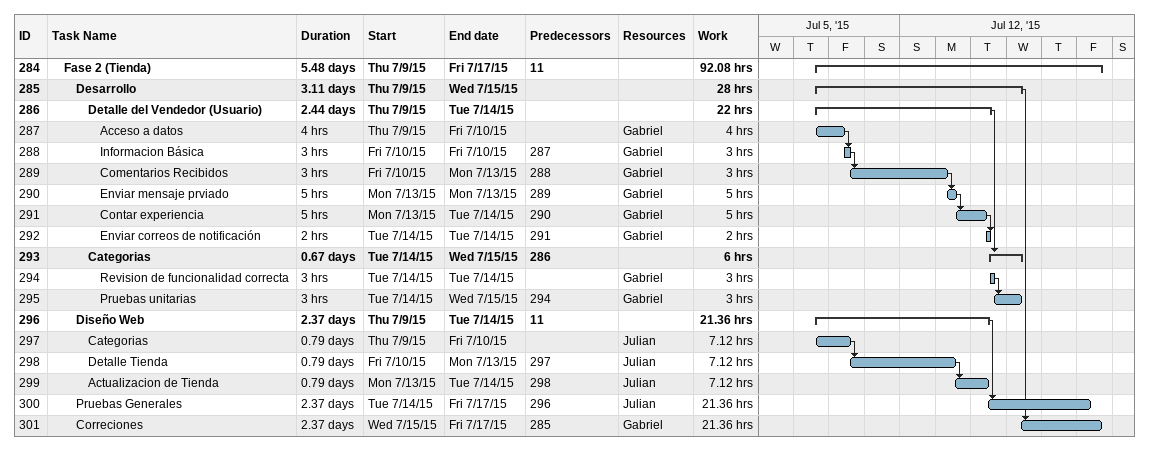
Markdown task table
| ID | Level | Task | Duration | Start | Finish | Predecessors | Resources | Work (h) |
|---|---|---|---|---|---|---|---|---|
| 284 | 2 | **Fase 2 (Tienda)** | 5.48d | 2015-07-09 | 2015-07-17 | 11 |  | 92.08 |
| 285 | 3 | **Desarrollo** | 3.11d | 2015-07-09 | 2015-07-15 |  |  | 28 |
| 286 | 4 | **Detalle del Vendedor (Usuario)** | 2.44d | 2015-07-09 | 2015-07-14 |  |  | 22 |
| 287 | 5 | Acceso a datos | 4h | 2015-07-09 | 2015-07-10 |  | Gabriel | 4 |
| 288 | 5 | Informacion Básica | 3h | 2015-07-10 | 2015-07-10 | 287 | Gabriel | 3 |
| 289 | 5 | Comentarios Recibidos | 3h | 2015-07-10 | 2015-07-13 | 288 | Gabriel | 3 |
| 290 | 5 | Enviar mensaje prviado | 5h | 2015-07-13 | 2015-07-13 | 289 | Gabriel | 5 |
| 291 | 5 | Contar experiencia | 5h | 2015-07-13 | 2015-07-14 | 290 | Gabriel | 5 |
| 292 | 5 | Enviar correos de notificación | 2h | 2015-07-14 | 2015-07-14 | 291 | Gabriel | 2 |
| 293 | 4 | **Categorias** | 0.67d | 2015-07-14 | 2015-07-15 | 286 |  | 6 |
| 294 | 5 | Revision de funcionalidad correcta | 3h | 2015-07-14 | 2015-07-14 |  | Gabriel | 3 |
| 295 | 5 | Pruebas unitarias | 3h | 2015-07-14 | 2015-07-15 | 294 | Gabriel | 3 |
| 296 | 3 | **Diseño Web** | 2.37d | 2015-07-09 | 2015-07-14 | 11 |  | 21.36 |
| 297 | 4 | Categorias | 0.79d | 2015-07-09 | 2015-07-10 |  | Julian | 7.12 |
| 298 | 4 | Detalle Tienda | 0.79d | 2015-07-10 | 2015-07-13 | 297 | Julian | 7.12 |
| 299 | 4 | Actualizacion de Tienda | 0.79d | 2015-07-13 | 2015-07-14 | 298 | Julian | 7.12 |
| 300 | 3 | Pruebas Generales | 2.37d | 2015-07-14 | 2015-07-17 | 296 | Julian | 21.36 |
| 301 | 3 | Correciones | 2.37d | 2015-07-15 | 2015-07-17 | 285 | Gabriel | 21.36 |
